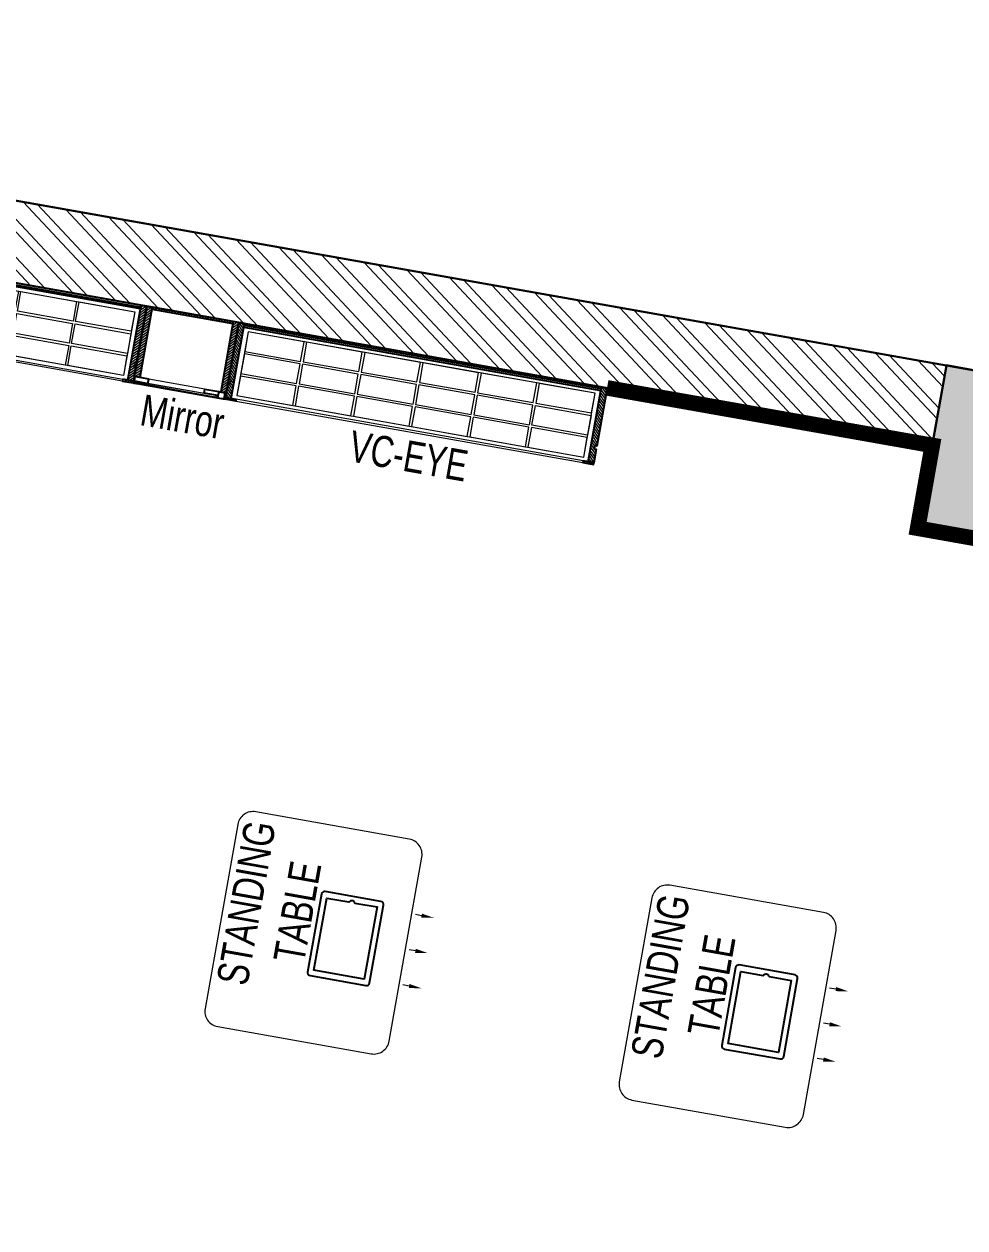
# Model space of a CAD drawing. Header units: feet. Extents: x 9520660 to 9546195, y -5934217 to -5925868.
# Drawn here: x 9532984 to 9536003, y -5929732 to -5925868 of the extents above; entities that cross this region are included whole.
import ezdxf

# ---------------------------------------------------------------- set-up
doc = ezdxf.new("R2010")
doc.units = ezdxf.units.FT
doc.header["$LTSCALE"] = 33
doc.header["$MEASUREMENT"] = 0
doc.linetypes.add('ACAD_ISO03W100', pattern=[30, 12, -18])
doc.layers.add('A-WALL', color=1, linetype='Continuous')
doc.layers.add('column', color=10, linetype='Continuous')
for name, color, linetype, lineweight in [('LENS-TEXT', 31, 'Continuous', 5), ('LENS_DIMENSION', 193, 'Continuous', 0), ('LENS_TEXT', 31, 'Continuous', 5), ('LK-FF&E FLOOR', 1, 'Continuous', 9), ('LK-FF&E WALL', 1, 'Continuous', 9), ('LK-MIRROR', 133, 'Continuous', 13), ('LN-ELEVATION-1', 81, 'Continuous', 25), ('LN-ELEVATION-2', 103, 'Continuous', 20), ('LN-ELEVATION-3', 125, 'Continuous', 18), ('LN-ELEVATION-4', 145, 'Continuous', 13), ('LN-HATCH', 251, 'Continuous', 0), ('PLANO-TXT', 252, 'Continuous', 5)]:
    doc.layers.add(name, color=color, linetype=linetype, lineweight=lineweight)
doc.styles.add('LK TXT', font='GILC____.TTF', dxfattribs={"height": 100})
pattern_1 = [(45, (7858054.0837, 3504049.203), (-4.4901280605, 4.4901280605), [])]

# ---------------------------------------------------------------- blocks, each defined once
blk = doc.blocks.new('A$Ccbeffd58')
at = {"layer": 'column'}
h = blk.add_hatch(color=8, dxfattribs=at)
h.dxf.hatch_style = 1
h.paths.add_polyline_path([(-23145.4, 8358.5), (-23405.4, 8358.5), (-23405.4, 8028.5), (-23145.4, 8028.5)])
h.paths.add_polyline_path([(-18006.4, 8358.5), (-18276.4, 8358.5), (-18276.4, 8028.5), (-18006.4, 8028.5)])
h.paths.add_polyline_path([(-17465.4, 7848.5), (-17205.4, 7848.5), (-17205.4, 8358.5), (-17465.4, 8358.5)])
h.paths.add_polyline_path([(-13043.4, 7919), (-13299.2, 7964.4), (-13376.1, 7531.1), (-13120.1, 7485.8)])
h.paths.add_polyline_path([(-9085.1, 7217), (-9340.9, 7263.5), (-9433.7, 6740.5), (-9177.7, 6695.1)])
h.paths.add_polyline_path([(-10191.1, 2271.4), (-9935.1, 2226.6), (-10007.7, 1752.1), (-10263.7, 1796.9)])
h.paths.add_polyline_path([(-14006.9, 2452.2), (-13921.2, 2938.5), (-14177.2, 2983.6), (-14262.2, 2501)])
h.paths.add_polyline_path([(-17465.4, 2680.5), (-17205.4, 2680.5), (-17205.4, 3238.5), (-17465.4, 3238.5)])
h.paths.add_polyline_path([(-23145.4, 2680.5), (-23405.4, 2680.5), (-23405.4, 3010.5), (-23145.4, 3010.5)])
at = {"layer": 'LN-HATCH'}
h = blk.add_hatch(dxfattribs=at)
h.set_pattern_fill('ANSI32', color=256, scale=222, angle=88.11)
h.set_pattern_definition([(133.11, (-3280598.15, 5458342.27), (-60.7760807, -56.89315), []), (133.11, (-3280596.85, 5458381.49), (-60.7760807, -56.89315), [])])
h.paths.add_polyline_path([(-18276.4, 8098.5), (-23145.4, 8098.5), (-23145.4, 8358.5), (-18276.4, 8358.5)])
h.paths.add_polyline_path([(-17465.4, 8098.5), (-18006.4, 8098.5), (-18006.4, 8358.5), (-17465.4, 8358.5)])
h.paths.add_polyline_path([(-23405.4, 8028.5), (-23145.4, 8028.5), (-23145.4, 7728.5), (-23405.4, 7728.5)])
h.paths.add_polyline_path([(-13299.2, 7964.4), (-13928.1, 8076), (-17205.4, 8358.5), (-17205.4, 8078.5), (-13334.3, 7767.4)])
h.paths.add_polyline_path([(-9341.1, 7262.4), (-13043.4, 7919), (-13088.8, 7663), (-9386.5, 7006.4)])
h.paths.add_polyline_path([(909.9, 5444.3), (-9085.1, 7217), (-9130.5, 6961), (864.5, 5188.2)])
h.paths.add_polyline_path([(-1315.1, 494.2), (-2126.5, 636), (-1864.5, 2113.2), (-633.2, 1897.8), (-607, 2045.5), (-1986, 2286.7), (-2274.2, 662.1), (-9968.3, 2009.1), (-10007.7, 1752.1), (-1360, 238.1)])
h.paths.add_polyline_path([(-156.3, 291.8), (716.8, 5214.4), (864.5, 5188.2), (-8.6, 265.5)])
h.paths.add_polyline_path([(-1019.6, 442.5), (-8.6, 265.7), (-53.5, 9.4), (-1064.5, 186.4)])
h.paths.add_polyline_path([(-10224.4, 2054), (-13961.7, 2708.3), (-14006.9, 2452.2), (-10263.7, 1796.9)])
h.paths.add_polyline_path([(-14217.1, 2757.1), (-14278.7, 2768.8), (-17205.4, 2940.5), (-17205.4, 2680.5), (-14310.9, 2510.3), (-14262.2, 2501)])
h.paths.add_polyline_path([(-17465.4, 2940.5), (-23145.4, 2940.5), (-23145.4, 2680.5), (-17465.4, 2680.5)])
h.paths.add_polyline_path([(-23405.4, 3250.5), (-23145.4, 3250.5), (-23145.4, 3010.5), (-23405.4, 3010.5)])
at = {"layer": 'A-WALL'}
for p, q in [((-13043.4, 7919), (-9341.1, 7262.4)), ((-13088.7, 7663), (-9386.5, 7006.4))]:
    blk.add_line(p, q, dxfattribs=at)
blk.add_lwpolyline([(-9341.1, 7262.4), (-13043.4, 7919), (-13088.8, 7663), (-9386.5, 7006.4)], close=True, dxfattribs=at)
at = {"layer": 'column'}
for p, q in [((-9340.9, 7263.5), (-9341.1, 7262.4)), ((-9341.1, 7262.4), (-9433.7, 6740.5)), ((-9341.1, 7262.4), (-9085.1, 7217)), ((-9433.7, 6740.5), (-9177.7, 6695.1))]:
    blk.add_line(p, q, dxfattribs=at)
blk.add_lwpolyline([(-9085.1, 7217), (-9340.9, 7263.5), (-9433.7, 6740.5), (-9177.7, 6695.1)], close=True, dxfattribs=at)
blk = doc.blocks.new('VC HD 1200')
at = {"layer": 'LN-HATCH', "ltscale": 0.5}
h = blk.add_hatch(dxfattribs=at)
h.set_pattern_fill('ANSI31', color=256, scale=2)
h.set_pattern_definition([(45, (3760859.753, 1795248.936), (-4.490128061, 4.490128061), [])])
h.paths.add_polyline_path([(-1200, 250), (-1200, 60), (-1194, 60), (-1194, 50), (-1200, 50), (-1200, 6), (-1182, 6), (-1182, 250)])
h = blk.add_hatch(dxfattribs=at)
h.set_pattern_fill('ANSI31', color=256, scale=2)
h.set_pattern_definition(pattern_1)
h.paths.add_polyline_path([(0, 250), (0, 60), (-6, 60), (-6, 50), (0, 50), (0, 6), (-18, 6), (-18, 250)])
h = blk.add_hatch(dxfattribs=at)
h.set_pattern_fill('ANSI31', color=256, scale=2)
h.set_pattern_definition([(45, (7858047.0837, 3504049.203), (-4.4901280605, 4.4901280605), [])])
h.paths.add_polyline_path([(-1165, 6), (-1165, 0), (-1200, 0), (-1200, 6)])
h = blk.add_hatch(dxfattribs=at)
h.set_pattern_fill('ANSI31', color=256, scale=2)
h.set_pattern_definition(pattern_1)
h.paths.add_polyline_path([(-28, 6), (-28, 0), (0, 0), (0, 6)])
at = {"layer": 'LN-ELEVATION-1', "ltscale": 0.5}
for points in [[(-1200, 250), (-1200, 60), (-1194, 60), (-1194, 50), (-1200, 50), (-1200, 6), (-1182, 6), (-1182, 250)], [(-18, 238), (-1182, 238), (-1182, 244), (-18, 244)], [(0, 250), (0, 60), (-6, 60), (-6, 50), (0, 50), (0, 6), (-18, 6), (-18, 250)], [(-1165, 6), (-1165, 0), (-1200, 0), (-1200, 6)], [(-35, 6), (-35, 0), (0, 0), (0, 6)]]:
    blk.add_lwpolyline(points, close=True, dxfattribs=at)
at = {"layer": 'LN-ELEVATION-3', "ltscale": 0.5}
for p, q in [((-1182, 250), (-18, 250)), ((-1165, 6), (-35, 6)), ((-35, 0), (-1165, 0))]:
    blk.add_line(p, q, dxfattribs=at)
for points in [[(-1165, 226), (-35, 226), (-35, 18), (-1165, 18)], [(-1165, 226), (-983.3, 226), (-983.3, 162), (-1165, 162)], [(-975.3, 226), (-793.7, 226), (-793.7, 162), (-975.3, 162)], [(-785.7, 226), (-604, 226), (-604, 162), (-785.7, 162)], [(-596, 226), (-414.3, 226), (-414.3, 162), (-596, 162)], [(-406.3, 226), (-224.7, 226), (-224.7, 162), (-406.3, 162)], [(-216.7, 226), (-35, 226), (-35, 162), (-216.7, 162)], [(-1165, 90), (-983.3, 90), (-983.3, 154), (-1165, 154)], [(-975.3, 154), (-793.7, 154), (-793.7, 90), (-975.3, 90)], [(-785.7, 154), (-604, 154), (-604, 90), (-785.7, 90)], [(-596, 154), (-414.3, 154), (-414.3, 90), (-596, 90)], [(-406.3, 154), (-224.7, 154), (-224.7, 90), (-406.3, 90)], [(-216.7, 154), (-35, 154), (-35, 90), (-216.7, 90)], [(-1165, 82), (-983.3, 82), (-983.3, 18), (-1165, 18)], [(-975.3, 82), (-793.7, 82), (-793.7, 18), (-975.3, 18)], [(-785.7, 82), (-604, 82), (-604, 18), (-785.7, 18)], [(-596, 82), (-414.3, 82), (-414.3, 18), (-596, 18)], [(-406.3, 82), (-224.7, 82), (-224.7, 18), (-406.3, 18)], [(-216.7, 82), (-35, 82), (-35, 18), (-216.7, 18)]]:
    blk.add_lwpolyline(points, close=True, dxfattribs=at)
blk = doc.blocks.new('MIRROR')
at = {"layer": 'LN-HATCH', "ltscale": 0.5}
h = blk.add_hatch(dxfattribs=at)
h.set_pattern_fill('ANSI31', color=256, scale=2)
h.set_pattern_definition([(45, (4060433.7416, 1708720.787), (-4.4901280605, 4.4901280605), [])])
h.paths.add_polyline_path([(212.9, 101.3), (230.9, 101.3), (230.9, -127.7), (212.9, -127.7)])
h.paths.add_polyline_path([(230.9, 95.3), (494.9, 95.3), (494.9, 101.3), (230.9, 101.3)])
h.paths.add_polyline_path([(512.9, 101.3), (494.9, 101.3), (494.9, -127.7), (512.9, -127.7)])
at = {"layer": 'Defpoints'}
blk.add_lwpolyline([(512.9, 101.3), (212.9, 101.3), (212.9, -148.7), (512.9, -148.7)], close=True, dxfattribs=at)
at = {"layer": 'LN-ELEVATION-1'}
for points in [[(212.9, 101.3), (230.9, 101.3), (230.9, -127.7), (212.9, -127.7)], [(230.9, 95.3), (494.9, 95.3), (494.9, 101.3), (230.9, 101.3)], [(512.9, 101.3), (494.9, 101.3), (494.9, -127.7), (512.9, -127.7)], [(259.9, -141.7), (259.9, -127.7), (214.9, -127.7), (214.9, -148.7), (223.9, -148.7), (223.9, -147.2), (216.4, -147.2), (216.4, -141.7)], [(442.9, -141.7), (442.9, -127.7), (487.9, -127.7), (487.9, -148.7), (478.9, -148.7), (478.9, -147.2), (486.4, -147.2), (486.4, -141.7)], [(504.9, -148.7), (504.9, -147.2), (509.4, -147.2), (509.4, -129.2), (487.9, -129.2), (487.9, -127.7), (510.9, -127.7), (510.9, -148.7)]]:
    blk.add_lwpolyline(points, close=True, dxfattribs=at)
at = {"layer": 'LN-ELEVATION-2', "color": 4, "lineweight": 0}
blk.add_lwpolyline([(216.4, -141.7), (486.4, -141.7), (486.4, -147.2), (216.4, -147.2)], close=True, dxfattribs=at)
at = {"layer": 'LN-ELEVATION-2'}
blk.add_lwpolyline([(259.9, -141.7), (442.9, -141.7), (442.9, -127.7), (259.9, -127.7)], close=True, dxfattribs=at)
at = {"layer": 'LN-ELEVATION-4', "ltscale": 0.5}
blk.add_line((478.9, -148.7), (223.9, -148.7), dxfattribs=at)
blk = doc.blocks.new('Standing Table 700X600')
at = {"layer": 'LN-ELEVATION-1', "linetype": 'ByBlock', "lineweight": -2}
for p, q in [((-114.7, -32.3), (-114.7, -12)), ((0, -32.3), (0, -12)), ((114.7, -32.3), (114.7, -12))]:
    blk.add_line(p, q, dxfattribs=at)
at = {"layer": 'LN-ELEVATION-1'}
for points in [[(-127.2, 94.5), (126.8, 94.5, 0.414214), (136.8, 104.5), (136.8, 286.5, 0.414214), (126.8, 296.5), (-127.2, 296.5, 0.414214), (-137.2, 286.5), (-137.2, 104.5, 0.414214)], [(117.2, 186), (117.2, 113.5), (-117.8, 113.5), (-117.8, 277.5), (117.2, 277.5), (117.2, 205, 0.327538), (118.6, 203.1, -0.733799), (118.6, 187.9, 0.327538)]]:
    blk.add_lwpolyline(points, format="xyb", close=True, dxfattribs=at)
at = {"layer": 'LN-ELEVATION-1', "linetype": 'ByBlock', "lineweight": -2}
for points in [[(-108.1, -32.3), (-121.4, -32.3), (-114.7, -72.3)], [(6.7, -32.3), (-6.7, -32.3), (0, -72.3)], [(121.4, -32.3), (108.1, -32.3), (114.7, -72.3)]]:
    blk.add_solid(points, dxfattribs=at)
at = {"layer": 'LN-ELEVATION-2'}
blk.add_lwpolyline([(-300, 0), (300, 0, 0.414214), (350, 50), (350, 550, 0.414214), (300, 600), (-300, 600, 0.414214), (-350, 550), (-350, 50, 0.414214)], format="xyb", close=True, dxfattribs=at)
at = {"layer": 'LENS-TEXT', "color": 7, "linetype": 'Continuous', "ltscale": 3, "insert": (56.8, 445.9), "char_height": 100, "width": 783.964, "attachment_point": 5, "style": 'LK TXT'}
blk.add_mtext('STANDING TABLE', dxfattribs=at)

msp = doc.modelspace()

# ---------------------------------------------------------------- linework, layer by layer
at = {"layer": 'LK-MIRROR', "linetype": 'ACAD_ISO03W100', "ltscale": 0.05, "const_width": 50}
msp.add_lwpolyline([(9534854.7, -5927035.6), (9535898.5, -5927220.3), (9535851.4, -5927486.1), (9536107.4, -5927531.5), (9536154.5, -5927265.7), (9537608.9, -5927523.6)], dxfattribs=at)

# ---------------------------------------------------------------- block references
at = {"layer": 'LENS_DIMENSION'}
msp.add_blockref('A$Ccbeffd58', (9545285, -5934226.6), dxfattribs=at)
at = {"layer": 'LK-FF&E FLOOR', "rotation": 79.94249061190706}
for p in [(9534207.9, -5928836.8), (9535537.1, -5929072.5)]:
    msp.add_blockref('Standing Table 700X600', p, dxfattribs=at)
at = {"layer": 'LK-FF&E WALL', "rotation": 349.9424907279434}
for name, p in [('VC HD 1200', (9533334.1, -5927019.8)), ('MIRROR', (9533150.4, -5926836.2))]:
    msp.add_blockref(name, p, dxfattribs=at)
at = {"layer": 'LK-FF&E WALL', "xscale": -1, "rotation": 349.9424907279434}
msp.add_blockref('VC HD 1200', (9533629.5, -5927072.2), dxfattribs=at)

# ---------------------------------------------------------------- texts
at = {"layer": 'LENS_TEXT', "linetype": 'Continuous', "ltscale": 3, "insert": (9533492.2, -5927129.1), "char_height": 100, "width": 324.474, "attachment_point": 5, "rotation": 349.9425, "style": 'LK TXT'}
msp.add_mtext('{\\C7;Mirror}', dxfattribs=at)
at = {"layer": 'PLANO-TXT', "linetype": 'Continuous', "ltscale": 3, "insert": (9534217.9, -5927255), "char_height": 100, "width": 149.547, "attachment_point": 5, "rotation": 349.9425, "style": 'LK TXT'}
msp.add_mtext('VC-EYE', dxfattribs=at)

doc.saveas('drawing.dxf')
